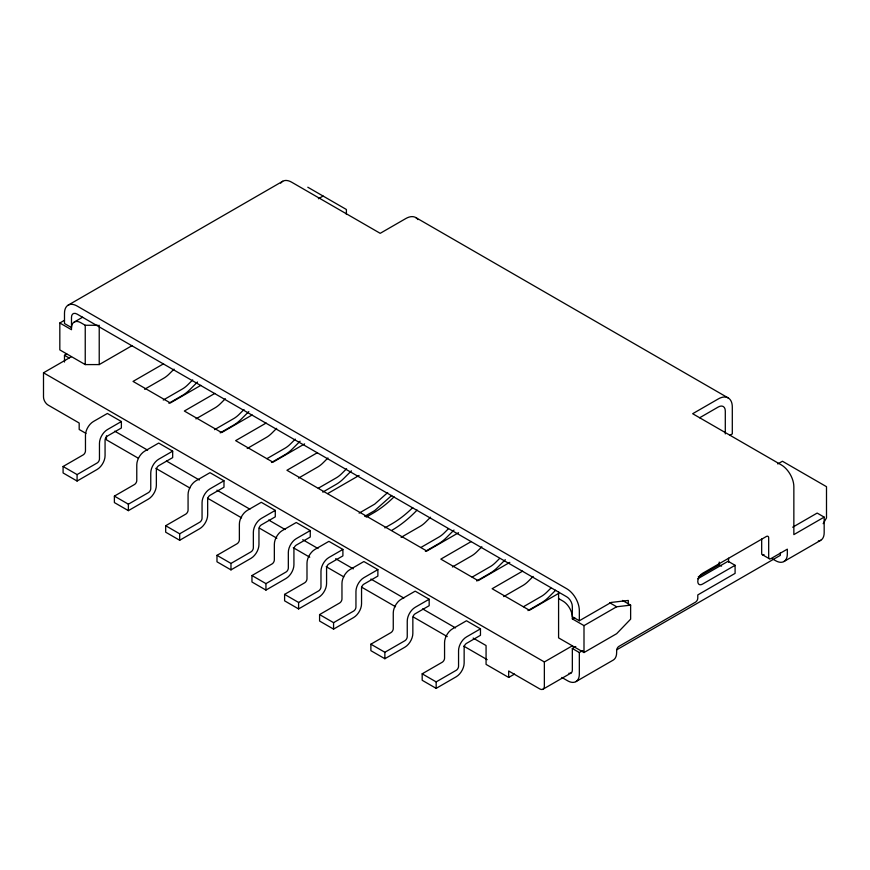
<?xml version="1.0" encoding="UTF-8"?>
<svg xmlns="http://www.w3.org/2000/svg" width="870" height="870" viewBox="0 0 870 870"><rect width="100%" height="100%" fill="white"/><g stroke="black" fill="none" stroke-linecap="round" stroke-linejoin="round"><path stroke-width="1.3" d="M823.172 523.686L826.5 517.922L826.5 486.689L782.434 461.241L777.747 463.949M174.065 369.119L169.258 373.904A23.088 13.322 -60 0 1 163.68 378.265L144.605 389.271M192.716 379.885L187.92 384.671A23.088 13.322 -60 0 1 182.33 389.031L163.266 400.037M197.512 381.984L189.834 389.64A30.994 17.9 -60 0 1 182.33 395.491L168.878 403.267M225.363 398.732L220.556 403.517A23.088 13.322 -60 0 1 214.977 407.878L195.913 418.894M244.013 409.498L239.217 414.294A23.088 13.322 -60 0 1 233.628 418.644L214.564 429.66M248.809 411.597L241.131 419.253A30.994 17.9 -60 0 1 233.628 425.115L220.175 432.879M276.66 428.344L271.864 433.14A23.088 13.322 -60 0 1 266.274 437.49L247.21 448.507M295.311 439.122L290.515 443.907A23.088 13.322 -60 0 1 284.936 448.267L266.981 458.631M300.106 441.21L292.429 448.876A30.994 17.9 -60 0 1 284.936 454.727L271.473 462.503M327.957 457.968L323.161 462.753A23.088 13.322 -60 0 1 317.572 467.114L298.508 478.119M346.608 468.734L341.812 473.519A23.088 13.322 -60 0 1 336.233 477.88L318.279 488.244M351.404 470.833L343.726 478.489A30.994 17.9 -60 0 1 336.233 484.34L322.77 492.115M430.552 517.204L425.756 521.989A23.088 13.322 -60 0 1 420.177 526.35L401.103 537.356M448.246 528.927L444.407 532.755A23.088 13.322 -60 0 1 438.828 537.116L420.873 547.48M453.999 530.069L446.321 537.725A30.994 17.9 -60 0 1 438.828 543.576L425.365 551.352M481.849 546.817L477.054 551.602A23.088 13.322 -60 0 1 471.475 555.963L452.4 566.968M499.543 558.54L495.704 562.368A23.088 13.322 -60 0 1 490.125 566.729L472.171 577.093M505.296 559.682L497.618 567.338A30.994 17.9 -60 0 1 490.125 573.199L476.662 580.964M533.147 576.429L528.351 581.225A23.088 13.322 -60 0 1 522.772 585.575L503.697 596.592M550.84 588.163L547.002 591.991A23.088 13.322 -60 0 1 541.423 596.352L523.479 606.716M555.636 590.251L548.916 596.961A30.994 17.9 -60 0 1 541.423 602.812L527.959 610.588M387.705 492.572L374.698 504.132L359.114 513.137M391.696 495.476L374.698 510.592L364.682 516.378M68.175 305.142L282.696 181.286M132.186 345.564L99.223 364.584L85.238 364.584L59.823 349.914L59.823 322.987L64.489 320.29M74.374 321.976L82.617 317.213M318.387 198.741L323.074 196.033M64.489 362.029L64.489 355.297L66.772 353.981M85.956 433.39L79.181 429.475L79.181 423.016L48.165 405.105A6.59 3.806 60 0 1 43.5 397.024L43.5 372.795L71.481 356.646M163.549 363.801L133.034 381.408L170.346 402.951L200.85 385.345M121.376 421.526L107.391 429.606A11.212 6.471 -60 0 0 99.463 443.341L99.463 458.958A3.295 1.903 -60 0 1 97.135 462.992L77.082 474.574L63.086 466.494L63.086 472.954L77.082 481.034L97.135 469.452A11.212 6.471 -60 0 0 105.063 455.728L105.063 440.111A3.295 1.903 -60 0 1 107.391 436.066L121.376 427.996L121.376 421.526L107.391 413.457L93.394 421.526A11.212 6.471 -60 0 0 85.467 435.261L85.467 450.877A3.295 1.903 -60 0 1 83.139 454.912L63.086 466.494M214.846 393.414L184.342 411.031L221.643 432.575L252.148 414.957M172.673 451.149L158.688 459.229A11.212 6.471 -60 0 0 150.76 472.954L150.76 488.57A3.295 1.903 -60 0 1 148.433 492.616L128.379 504.187L114.383 496.107L114.383 502.577L128.379 510.646L148.433 499.075A11.212 6.471 -60 0 0 156.361 485.34L156.361 469.724A3.295 1.903 -60 0 1 158.688 465.689L172.673 457.609L172.673 451.149L158.688 443.069L144.703 451.149A11.212 6.471 -60 0 0 136.775 464.874L136.775 480.49A3.295 1.903 -60 0 1 134.437 484.536L114.383 496.107M266.144 423.037L235.639 440.644L272.941 462.187L304.62 443.896M223.981 480.762L209.985 488.842A11.212 6.471 -60 0 0 202.058 502.577L202.058 518.194A3.295 1.903 -60 0 1 199.73 522.228L179.677 533.81L165.681 525.73L165.681 532.19L179.677 540.27L199.73 528.688A11.212 6.471 -60 0 0 207.658 514.964L207.658 499.347A3.295 1.903 -60 0 1 209.985 495.302L223.981 487.222L223.981 480.762L209.985 472.682L196 480.762A11.212 6.471 -60 0 0 188.072 494.497L188.072 510.114A3.295 1.903 -60 0 1 185.734 514.148L165.681 525.73M317.463 452.639L286.937 470.268L426.844 551.036L458.544 532.734M275.279 510.385L261.283 518.455A11.212 6.471 -60 0 0 253.355 532.19L253.355 547.806A3.295 1.903 -60 0 1 251.028 551.841L230.974 563.423L216.978 555.343L216.978 561.803L230.974 569.883L251.028 558.312A11.212 6.471 -60 0 0 258.955 544.576L258.955 528.96A3.295 1.903 -60 0 1 261.283 524.925L275.279 516.845L275.279 510.385L261.283 502.305L247.297 510.385A11.212 6.471 -60 0 0 239.37 524.11L239.37 539.726A3.295 1.903 -60 0 1 237.031 543.772L216.978 555.343M327.729 493.562L359.092 475.455M310.253 530.569L296.257 538.65A11.212 6.471 -60 0 0 288.329 552.385L288.329 568.001A3.295 1.903 -60 0 1 286.002 572.036L265.948 583.618L251.963 575.538L251.963 581.997L265.948 590.077L286.002 578.496A11.212 6.471 -60 0 0 293.929 564.771L293.929 549.155A3.295 1.903 -60 0 1 296.257 545.109L310.253 537.04L310.253 530.569L296.257 522.5L282.272 530.569A11.212 6.471 -60 0 0 274.344 544.305L274.344 559.921A3.295 1.903 -60 0 1 272.016 563.956L251.963 575.538M366.216 517.117L373.208 513.072A87.381 50.449 -60 0 0 394.077 496.835M342.9 549.427L328.903 557.496A11.212 6.471 -60 0 0 320.976 571.231L320.976 586.848A3.295 1.903 -60 0 1 318.648 590.882L298.595 602.464L284.599 594.384L284.599 600.844L298.595 608.924L318.648 597.353A11.212 6.471 -60 0 0 326.576 583.618L326.576 568.001A3.295 1.903 -60 0 1 328.903 563.956L342.9 555.886L342.9 549.427L328.903 541.347L314.918 549.427A11.212 6.471 -60 0 0 306.99 563.151L306.99 578.768A3.295 1.903 -60 0 1 304.652 582.813L284.599 594.384M384.866 527.883L391.859 523.849A87.381 50.449 -60 0 0 412.728 507.601M377.874 569.611L363.877 577.691A11.212 6.471 -60 0 0 355.95 591.426L355.95 607.043A3.295 1.903 -60 0 1 353.622 611.077L333.569 622.659L319.584 614.579L319.584 621.039L333.569 629.119L353.622 617.537A11.212 6.471 -60 0 0 361.55 603.813L361.55 588.196A3.295 1.903 -60 0 1 363.877 584.151L377.874 576.081L377.874 569.611L363.877 561.541L349.892 569.611A11.212 6.471 -60 0 0 341.964 583.346L341.964 598.962A3.295 1.903 -60 0 1 339.626 602.997L319.584 614.579M471.333 541.499L440.829 559.116L478.141 580.649L509.82 562.368M699.654 417.763L718.305 406.986A9.896 5.709 -60 0 1 725.297 411.031L725.297 433.912M429.171 599.234L415.175 607.314A11.212 6.471 -60 0 0 407.247 621.039L407.247 636.655A3.295 1.903 -60 0 1 404.92 640.701L384.866 652.272L370.881 644.191L370.881 650.662L384.866 658.731L404.92 647.16A11.212 6.471 -60 0 0 412.848 633.425L412.848 617.809A3.295 1.903 -60 0 1 415.175 613.774L429.171 605.694L429.171 599.234L415.175 591.154L401.19 599.234A11.212 6.471 -60 0 0 393.262 612.958L393.262 628.575A3.295 1.903 -60 0 1 390.935 632.62L370.881 644.191M729.963 435.261L732.301 433.912L732.301 406.986A19.782 11.419 -60 0 0 718.305 398.917L692.661 413.718L781.26 464.874A17.802 10.277 60 0 1 793.853 486.689L793.853 534.615L824.173 517.117L824.173 532.734A16.486 9.516 60 0 1 818.344 541.02M522.631 571.122L492.126 588.729L529.438 610.272L558.768 593.34M480.468 628.847L466.483 636.927A11.212 6.471 -60 0 0 458.555 650.662L458.555 666.279A3.295 1.903 -60 0 1 456.217 670.313L436.164 681.895L422.178 673.815L422.178 680.275L436.164 688.355L456.217 676.773A11.212 6.471 -60 0 0 464.145 663.038L464.145 647.421A3.295 1.903 -60 0 1 466.483 643.387L480.468 635.307L480.468 628.847L466.483 620.767L452.487 628.847A11.212 6.471 -60 0 0 444.559 642.582L444.559 658.198A3.295 1.903 -60 0 1 442.232 662.233L422.178 673.815M59.823 322.987L71.481 329.719L71.481 328.099A13.18 7.612 60 0 1 71.492 327.566L71.481 317.332A7.917 4.567 60 0 1 77.082 314.103L566.74 596.809A7.917 4.567 60 0 1 572.34 606.499L572.34 616.732A13.213 7.623 60 0 1 572.34 617.276L572.34 618.885L574.668 617.537M558.583 598.56L563.01 601.116A13.191 7.612 60 0 1 572.329 616.721L579.333 620.767L611.088 602.442L628.303 600.452L628.303 604.258M572.34 618.885L583.998 625.617L616.645 606.771L630.63 605.15L630.63 619.157L616.645 633.697L583.998 652.543L558.583 637.873L558.583 591.828M473.139 638.08L486.069 645.54L486.069 664.386L508.678 677.447L514.562 674.054M43.5 372.795L544.359 661.961L572.34 645.812M568.882 673.25A6.59 3.806 60 0 0 572.34 670.041L572.34 648.498L575.766 646.53M698.251 576.886L719.24 564.771L721.567 566.12M697.783 578.768L728.103 561.27L735.096 565.304L735.096 573.384L697.783 594.928L697.783 598.158A3.295 1.903 -60 0 1 695.456 602.192L618.972 646.345A3.295 1.903 -60 0 0 616.645 650.39L616.645 652.543A16.486 9.516 60 0 1 613.23 660.091L575.918 681.634M792.69 527.209L817.169 513.072L824.173 517.117M572.34 648.498L579.333 652.543L582.759 650.564M735.096 565.304L702.449 584.151A6.59 3.806 -60 0 1 697.783 581.464A6.59 3.806 -60 0 1 702.449 573.384L766.339 536.496A3.295 1.903 -60 0 1 768.678 537.845L768.678 557.235A3.295 1.903 -60 0 0 771.005 558.573L787.328 549.155L787.328 553.994A16.486 9.516 60 0 1 775.67 560.726L772.168 558.714M542.989 689.214L570.97 673.065M616.71 649.814L780.336 555.343L780.336 552.787M783.913 561.541L820.758 540.281M579.333 620.767L579.333 610.544A17.802 10.277 60 0 0 566.74 588.729L77.082 306.022A17.802 10.277 60 0 0 64.489 313.298L64.489 323.52L71.481 327.566A13.191 7.612 60 0 1 80.812 322.716L85.238 325.271L97.962 325.271M415.751 217.543L728.201 397.938M307.806 187.224L346.39 209.496L346.39 214.455M762.359 554.701L769.352 558.736M622.474 600.441L630.63 605.15M609.652 602.736L616.645 606.771M64.489 355.297L69.154 357.994M561.846 677.447L567.675 680.818A16.486 9.516 60 0 0 579.333 674.087L579.333 652.543M114.72 431.15L147.628 450.149M166.431 461.002L199.328 480.001M216.956 490.169L249.864 509.167M268.667 520.032L285.121 529.525M302.738 539.704L318.018 548.524M335.646 558.703L353.274 568.871M370.903 579.05L403.81 598.049M422.602 608.902L455.51 627.901M138.189 458.153L106.455 439.839L106.455 435.805M155.817 468.332L189.888 488.016M207.517 498.184L241.599 517.867M259.227 528.036L276.856 538.215M293.31 547.719L309.753 557.213M326.206 566.707L343.835 576.886M361.463 587.065L395.546 606.738M413.174 616.917L447.245 636.59M463.699 646.095L487.2 659.667M761.674 538.976L761.674 553.189A3.295 1.903 -60 0 0 764.012 554.538M728.571 558.203L728.571 562.183M719.24 562.074L719.24 564.771M583.998 625.617L583.998 652.543M544.359 661.961L544.359 686.202A6.59 3.806 60 0 1 539.694 688.888L508.678 670.987L508.678 677.447M436.164 681.895L436.164 688.355M384.866 652.272L384.866 658.731M333.569 622.659L333.569 629.119M298.595 602.464L298.595 608.924M265.948 583.618L265.948 590.077M230.974 563.423L230.974 569.883M179.677 533.81L179.677 540.27M128.379 504.187L128.379 510.646M99.223 325.271L99.223 364.584M85.238 325.271L85.238 364.584M77.082 474.574L77.082 481.034M280.695 183.146A17.802 10.277 60 0 1 291.602 182.167L380.201 233.323L405.855 218.522A19.782 11.419 -60 0 1 417.97 219.599M417.1 510.07A95.298 55.017 -60 0 1 391.859 530.308"/></g></svg>
